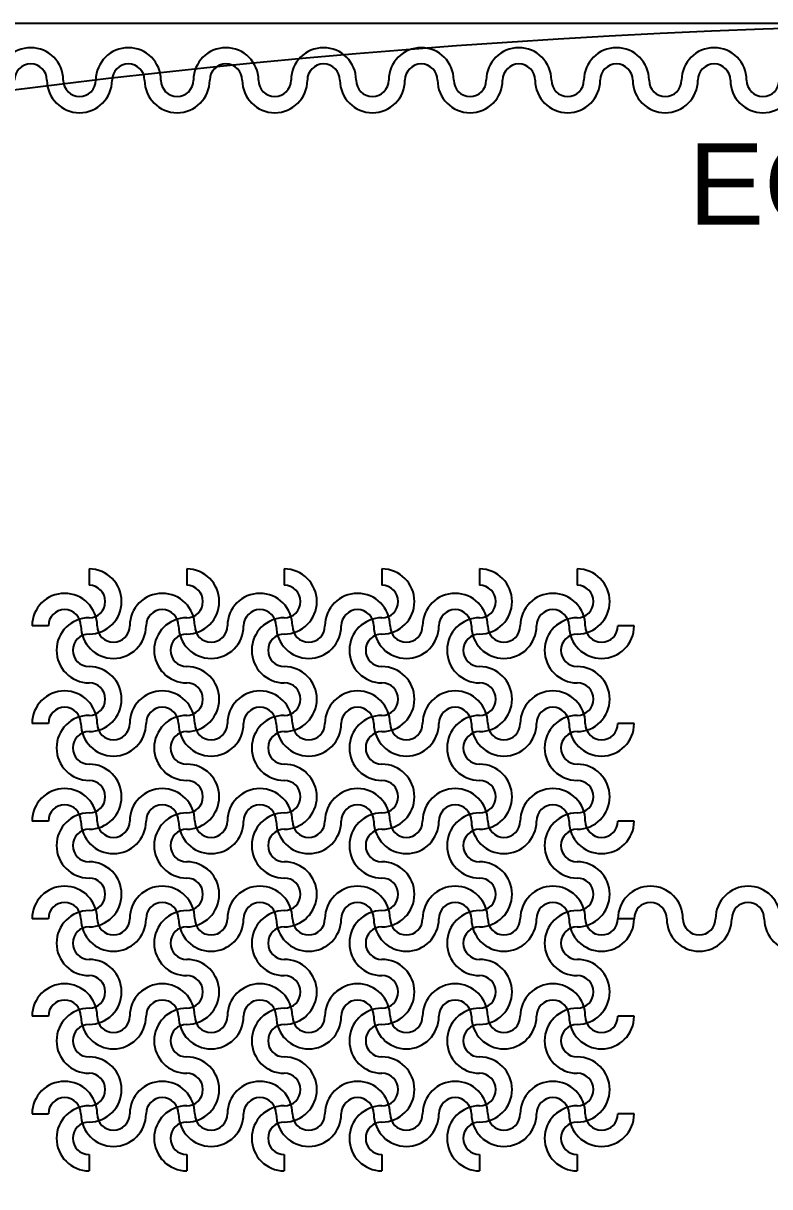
# Model space of a CAD drawing. Header units: millimetres. Extents: x 52779 to 53000, y 16171 to 16272.
# Drawn here: x 52853.39 to 52871.74, y 16237.43 to 16266.04 of the extents above; entities that cross this region are included whole.
import ezdxf

# ---------------------------------------------------------------- set-up
doc = ezdxf.new("R2010")
doc.units = ezdxf.units.MM
doc.header["$MEASUREMENT"] = 0
doc.layers.get('0').update_dxf_attribs({"color": 6})
doc.layers.add('MASK_1', color=255, linetype='Continuous')
doc.styles.get("Standard").update_dxf_attribs({"font": 'Arial.ttf'})

msp = doc.modelspace()

# ---------------------------------------------------------------- linework, layer by layer
msp.add_lwpolyline([(52779.271, 16266.044), (52979.271, 16266.044), (52979.271, 16171.044), (52779.271, 16171.044)], close=True)
msp.add_ellipse((52879.271, 16218.544), major_axis=(100, 0), ratio=0.475)
at = {"layer": 'MASK_1'}
for p, q in [((52855.005, 16252.625), (52855.005, 16252.225)), ((52857.405, 16252.625), (52857.405, 16252.225)), ((52859.805, 16252.625), (52859.805, 16252.225)), ((52862.205, 16252.625), (52862.205, 16252.225)), ((52864.605, 16252.625), (52864.605, 16252.225)), ((52867.005, 16252.625), (52867.005, 16252.225)), ((52854.005, 16251.225), (52853.605, 16251.225)), ((52868.405, 16251.225), (52868.005, 16251.225)), ((52854.005, 16248.825), (52853.605, 16248.825)), ((52868.405, 16248.825), (52868.005, 16248.825)), ((52854.005, 16246.425), (52853.605, 16246.425)), ((52868.405, 16246.425), (52868.005, 16246.425)), ((52854.005, 16244.025), (52853.605, 16244.025)), ((52868.405, 16244.025), (52868.005, 16244.025)), ((52854.005, 16241.625), (52853.605, 16241.625)), ((52868.405, 16241.625), (52868.005, 16241.625)), ((52853.605, 16239.225), (52854.005, 16239.225)), ((52868.405, 16239.225), (52868.005, 16239.225)), ((52855.005, 16238.225), (52855.005, 16237.825)), ((52857.405, 16238.225), (52857.405, 16237.825)), ((52859.805, 16238.225), (52859.805, 16237.825)), ((52862.205, 16238.225), (52862.205, 16237.825)), ((52864.605, 16238.225), (52864.605, 16237.825)), ((52867.005, 16238.225), (52867.005, 16237.825))]:
    msp.add_line(p, q, dxfattribs=at)
for centre, radius, start, end in [((52853.571, 16264.644), 0.8, 0, 180), ((52855.971, 16264.644), 0.8, 0, 180), ((52858.371, 16264.644), 0.8, 0, 180), ((52860.771, 16264.644), 0.8, 0, 180), ((52863.171, 16264.644), 0.8, 0, 180), ((52865.571, 16264.644), 0.8, 0, 180), ((52867.971, 16264.644), 0.8, 0, 180), ((52870.371, 16264.644), 0.8, 0, 180), ((52853.571, 16264.644), 0.4, 0, 180), ((52855.971, 16264.644), 0.4, 0, 180), ((52858.371, 16264.644), 0.4, 0, 180), ((52860.771, 16264.644), 0.4, 0, 180), ((52863.171, 16264.644), 0.4, 0, 180), ((52865.571, 16264.644), 0.4, 0, 180), ((52867.971, 16264.644), 0.4, 0, 180), ((52870.371, 16264.644), 0.4, 0, 180), ((52854.771, 16264.644), 0.8, 180, 0), ((52854.771, 16264.644), 0.4, 180, 0), ((52857.171, 16264.644), 0.8, 180, 0), ((52857.171, 16264.644), 0.4, 180, 0), ((52859.571, 16264.644), 0.8, 180, 0), ((52859.571, 16264.644), 0.4, 180, 0), ((52861.971, 16264.644), 0.8, 180, 0), ((52861.971, 16264.644), 0.4, 180, 0), ((52864.371, 16264.644), 0.8, 180, 0), ((52864.371, 16264.644), 0.4, 180, 0), ((52866.771, 16264.644), 0.8, 180, 0), ((52866.771, 16264.644), 0.4, 180, 0), ((52869.171, 16264.644), 0.8, 180, 0), ((52869.171, 16264.644), 0.4, 180, 0), ((52871.571, 16264.644), 0.8, 180, 0), ((52871.571, 16264.644), 0.4, 180, 0), ((52855.005, 16251.825), 0.8, 270, 90), ((52857.405, 16251.825), 0.8, 270, 90), ((52859.805, 16251.825), 0.8, 270, 90), ((52862.205, 16251.825), 0.8, 270, 90), ((52864.605, 16251.825), 0.8, 270, 90), ((52867.005, 16251.825), 0.8, 270, 90), ((52855.005, 16251.825), 0.4, 270, 90), ((52857.405, 16251.825), 0.4, 270, 90), ((52859.805, 16251.825), 0.4, 270, 90), ((52862.205, 16251.825), 0.4, 270, 90), ((52864.605, 16251.825), 0.4, 270, 90), ((52867.005, 16251.825), 0.4, 270, 90), ((52854.405, 16251.225), 0.8, 0, 180), ((52856.805, 16251.225), 0.8, 0, 180), ((52859.205, 16251.225), 0.8, 0, 180), ((52861.605, 16251.225), 0.8, 0, 180), ((52864.005, 16251.225), 0.8, 0, 180), ((52866.405, 16251.225), 0.8, 0, 180), ((52854.405, 16251.225), 0.4, 0, 180), ((52856.805, 16251.225), 0.4, 0, 180), ((52859.205, 16251.225), 0.4, 0, 180), ((52861.605, 16251.225), 0.4, 0, 180), ((52864.005, 16251.225), 0.4, 0, 180), ((52866.405, 16251.225), 0.4, 0, 180), ((52855.005, 16250.625), 0.8, 90, 270), ((52857.405, 16250.625), 0.8, 90, 270), ((52859.805, 16250.625), 0.8, 90, 270), ((52862.205, 16250.625), 0.8, 90, 270), ((52864.605, 16250.625), 0.8, 90, 270), ((52867.005, 16250.625), 0.8, 90, 270), ((52855.005, 16250.625), 0.4, 90, 270), ((52855.605, 16251.225), 0.8, 180, 0), ((52855.605, 16251.225), 0.4, 180, 0), ((52857.405, 16250.625), 0.4, 90, 270), ((52858.005, 16251.225), 0.8, 180, 0), ((52858.005, 16251.225), 0.4, 180, 0), ((52859.805, 16250.625), 0.4, 90, 270), ((52860.405, 16251.225), 0.8, 180, 0), ((52860.405, 16251.225), 0.4, 180, 0), ((52862.205, 16250.625), 0.4, 90, 270), ((52862.805, 16251.225), 0.8, 180, 0), ((52862.805, 16251.225), 0.4, 180, 0), ((52864.605, 16250.625), 0.4, 90, 270), ((52865.205, 16251.225), 0.8, 180, 0), ((52865.205, 16251.225), 0.4, 180, 0), ((52867.005, 16250.625), 0.4, 90, 270), ((52867.605, 16251.225), 0.8, 180, 0), ((52867.605, 16251.225), 0.4, 180, 0), ((52855.005, 16249.425), 0.8, 270, 90), ((52857.405, 16249.425), 0.8, 270, 90), ((52859.805, 16249.425), 0.8, 270, 90), ((52862.205, 16249.425), 0.8, 270, 90), ((52864.605, 16249.425), 0.8, 270, 90), ((52867.005, 16249.425), 0.8, 270, 90), ((52855.005, 16249.425), 0.4, 270, 90), ((52857.405, 16249.425), 0.4, 270, 90), ((52859.805, 16249.425), 0.4, 270, 90), ((52862.205, 16249.425), 0.4, 270, 90), ((52864.605, 16249.425), 0.4, 270, 90), ((52867.005, 16249.425), 0.4, 270, 90), ((52854.405, 16248.825), 0.8, 0, 180), ((52856.805, 16248.825), 0.8, 0, 180), ((52859.205, 16248.825), 0.8, 0, 180), ((52861.605, 16248.825), 0.8, 0, 180), ((52864.005, 16248.825), 0.8, 0, 180), ((52866.405, 16248.825), 0.8, 0, 180), ((52854.405, 16248.825), 0.4, 0, 180), ((52855.005, 16248.225), 0.8, 90, 270), ((52856.805, 16248.825), 0.4, 0, 180), ((52857.405, 16248.225), 0.8, 90, 270), ((52859.205, 16248.825), 0.4, 0, 180), ((52859.805, 16248.225), 0.8, 90, 270), ((52861.605, 16248.825), 0.4, 0, 180), ((52862.205, 16248.225), 0.8, 90, 270), ((52864.005, 16248.825), 0.4, 0, 180), ((52864.605, 16248.225), 0.8, 90, 270), ((52866.405, 16248.825), 0.4, 0, 180), ((52867.005, 16248.225), 0.8, 90, 270), ((52855.605, 16248.825), 0.8, 180, 0), ((52855.605, 16248.825), 0.4, 180, 0), ((52858.005, 16248.825), 0.8, 180, 0), ((52858.005, 16248.825), 0.4, 180, 0), ((52860.405, 16248.825), 0.8, 180, 0), ((52860.405, 16248.825), 0.4, 180, 0), ((52862.805, 16248.825), 0.8, 180, 0), ((52862.805, 16248.825), 0.4, 180, 0), ((52865.205, 16248.825), 0.8, 180, 0), ((52865.205, 16248.825), 0.4, 180, 0), ((52867.605, 16248.825), 0.8, 180, 0), ((52867.605, 16248.825), 0.4, 180, 0), ((52855.005, 16248.225), 0.4, 90, 270), ((52857.405, 16248.225), 0.4, 90, 270), ((52859.805, 16248.225), 0.4, 90, 270), ((52862.205, 16248.225), 0.4, 90, 270), ((52864.605, 16248.225), 0.4, 90, 270), ((52867.005, 16248.225), 0.4, 90, 270), ((52855.005, 16247.025), 0.8, 270, 90), ((52857.405, 16247.025), 0.8, 270, 90), ((52859.805, 16247.025), 0.8, 270, 90), ((52862.205, 16247.025), 0.8, 270, 90), ((52864.605, 16247.025), 0.8, 270, 90), ((52867.005, 16247.025), 0.8, 270, 90), ((52854.405, 16246.425), 0.8, 0, 180), ((52855.005, 16247.025), 0.4, 270, 90), ((52856.805, 16246.425), 0.8, 0, 180), ((52857.405, 16247.025), 0.4, 270, 90), ((52859.205, 16246.425), 0.8, 0, 180), ((52859.805, 16247.025), 0.4, 270, 90), ((52861.605, 16246.425), 0.8, 0, 180), ((52862.205, 16247.025), 0.4, 270, 90), ((52864.005, 16246.425), 0.8, 0, 180), ((52864.605, 16247.025), 0.4, 270, 90), ((52866.405, 16246.425), 0.8, 0, 180), ((52867.005, 16247.025), 0.4, 270, 90), ((52854.405, 16246.425), 0.4, 0, 180), ((52856.805, 16246.425), 0.4, 0, 180), ((52859.205, 16246.425), 0.4, 0, 180), ((52861.605, 16246.425), 0.4, 0, 180), ((52864.005, 16246.425), 0.4, 0, 180), ((52866.405, 16246.425), 0.4, 0, 180), ((52855.005, 16245.825), 0.8, 90, 270), ((52855.605, 16246.425), 0.8, 180, 0), ((52855.605, 16246.425), 0.4, 180, 0), ((52857.405, 16245.825), 0.8, 90, 270), ((52858.005, 16246.425), 0.8, 180, 0), ((52858.005, 16246.425), 0.4, 180, 0), ((52859.805, 16245.825), 0.8, 90, 270), ((52860.405, 16246.425), 0.8, 180, 0), ((52860.405, 16246.425), 0.4, 180, 0), ((52862.205, 16245.825), 0.8, 90, 270), ((52862.805, 16246.425), 0.8, 180, 0), ((52862.805, 16246.425), 0.4, 180, 0), ((52864.605, 16245.825), 0.8, 90, 270), ((52865.205, 16246.425), 0.8, 180, 0), ((52865.205, 16246.425), 0.4, 180, 0), ((52867.005, 16245.825), 0.8, 90, 270), ((52867.605, 16246.425), 0.8, 180, 0), ((52867.605, 16246.425), 0.4, 180, 0), ((52855.005, 16245.825), 0.4, 90, 270), ((52857.405, 16245.825), 0.4, 90, 270), ((52859.805, 16245.825), 0.4, 90, 270), ((52862.205, 16245.825), 0.4, 90, 270), ((52864.605, 16245.825), 0.4, 90, 270), ((52867.005, 16245.825), 0.4, 90, 270), ((52855.005, 16244.625), 0.8, 270, 90), ((52857.405, 16244.625), 0.8, 270, 90), ((52859.805, 16244.625), 0.8, 270, 90), ((52862.205, 16244.625), 0.8, 270, 90), ((52864.605, 16244.625), 0.8, 270, 90), ((52867.005, 16244.625), 0.8, 270, 90), ((52855.005, 16244.625), 0.4, 270, 90), ((52857.405, 16244.625), 0.4, 270, 90), ((52859.805, 16244.625), 0.4, 270, 90), ((52862.205, 16244.625), 0.4, 270, 90), ((52864.605, 16244.625), 0.4, 270, 90), ((52867.005, 16244.625), 0.4, 270, 90), ((52854.405, 16244.025), 0.8, 0, 180), ((52856.805, 16244.025), 0.8, 0, 180), ((52859.205, 16244.025), 0.8, 0, 180), ((52861.605, 16244.025), 0.8, 0, 180), ((52864.005, 16244.025), 0.8, 0, 180), ((52866.405, 16244.025), 0.8, 0, 180), ((52868.805, 16244.025), 0.8, 0, 180), ((52871.205, 16244.025), 0.8, 0, 180), ((52854.405, 16244.025), 0.4, 0, 180), ((52856.805, 16244.025), 0.4, 0, 180), ((52859.205, 16244.025), 0.4, 0, 180), ((52861.605, 16244.025), 0.4, 0, 180), ((52864.005, 16244.025), 0.4, 0, 180), ((52866.405, 16244.025), 0.4, 0, 180), ((52868.805, 16244.025), 0.4, 0, 180), ((52871.205, 16244.025), 0.4, 0, 180), ((52855.005, 16243.425), 0.8, 90, 270), ((52857.405, 16243.425), 0.8, 90, 270), ((52859.805, 16243.425), 0.8, 90, 270), ((52862.205, 16243.425), 0.8, 90, 270), ((52864.605, 16243.425), 0.8, 90, 270), ((52867.005, 16243.425), 0.8, 90, 270), ((52855.005, 16243.425), 0.4, 90, 270), ((52855.605, 16244.025), 0.8, 180, 0), ((52855.605, 16244.025), 0.4, 180, 0), ((52857.405, 16243.425), 0.4, 90, 270), ((52858.005, 16244.025), 0.8, 180, 0), ((52858.005, 16244.025), 0.4, 180, 0), ((52859.805, 16243.425), 0.4, 90, 270), ((52860.405, 16244.025), 0.8, 180, 0), ((52860.405, 16244.025), 0.4, 180, 0), ((52862.205, 16243.425), 0.4, 90, 270), ((52862.805, 16244.025), 0.8, 180, 0), ((52862.805, 16244.025), 0.4, 180, 0), ((52864.605, 16243.425), 0.4, 90, 270), ((52865.205, 16244.025), 0.8, 180, 0), ((52865.205, 16244.025), 0.4, 180, 0), ((52867.005, 16243.425), 0.4, 90, 270), ((52867.605, 16244.025), 0.8, 180, 0), ((52867.605, 16244.025), 0.4, 180, 0), ((52870.005, 16244.025), 0.8, 180, 0), ((52870.005, 16244.025), 0.4, 180, 0), ((52872.405, 16244.025), 0.8, 180, 0), ((52855.005, 16242.225), 0.8, 270, 90), ((52857.405, 16242.225), 0.8, 270, 90), ((52859.805, 16242.225), 0.8, 270, 90), ((52862.205, 16242.225), 0.8, 270, 90), ((52864.605, 16242.225), 0.8, 270, 90), ((52867.005, 16242.225), 0.8, 270, 90), ((52854.405, 16241.625), 0.8, 0, 180), ((52855.005, 16242.225), 0.4, 270, 90), ((52856.805, 16241.625), 0.8, 0, 180), ((52857.405, 16242.225), 0.4, 270, 90), ((52859.205, 16241.625), 0.8, 0, 180), ((52859.805, 16242.225), 0.4, 270, 90), ((52861.605, 16241.625), 0.8, 0, 180), ((52862.205, 16242.225), 0.4, 270, 90), ((52864.005, 16241.625), 0.8, 0, 180), ((52864.605, 16242.225), 0.4, 270, 90), ((52866.405, 16241.625), 0.8, 0, 180), ((52867.005, 16242.225), 0.4, 270, 90), ((52854.405, 16241.625), 0.4, 0, 180), ((52855.005, 16241.025), 0.8, 90, 270), ((52856.805, 16241.625), 0.4, 0, 180), ((52857.405, 16241.025), 0.8, 90, 270), ((52859.205, 16241.625), 0.4, 0, 180), ((52859.805, 16241.025), 0.8, 90, 270), ((52861.605, 16241.625), 0.4, 0, 180), ((52862.205, 16241.025), 0.8, 90, 270), ((52864.005, 16241.625), 0.4, 0, 180), ((52864.605, 16241.025), 0.8, 90, 270), ((52866.405, 16241.625), 0.4, 0, 180), ((52867.005, 16241.025), 0.8, 90, 270), ((52855.605, 16241.625), 0.8, 180, 0), ((52855.605, 16241.625), 0.4, 180, 0), ((52858.005, 16241.625), 0.8, 180, 0), ((52858.005, 16241.625), 0.4, 180, 0), ((52860.405, 16241.625), 0.8, 180, 0), ((52860.405, 16241.625), 0.4, 180, 0), ((52862.805, 16241.625), 0.8, 180, 0), ((52862.805, 16241.625), 0.4, 180, 0), ((52865.205, 16241.625), 0.8, 180, 0), ((52865.205, 16241.625), 0.4, 180, 0), ((52867.605, 16241.625), 0.8, 180, 0), ((52867.605, 16241.625), 0.4, 180, 0), ((52855.005, 16241.025), 0.4, 90, 270), ((52857.405, 16241.025), 0.4, 90, 270), ((52859.805, 16241.025), 0.4, 90, 270), ((52862.205, 16241.025), 0.4, 90, 270), ((52864.605, 16241.025), 0.4, 90, 270), ((52867.005, 16241.025), 0.4, 90, 270), ((52855.005, 16239.825), 0.8, 270, 90), ((52857.405, 16239.825), 0.8, 270, 90), ((52859.805, 16239.825), 0.8, 270, 90), ((52862.205, 16239.825), 0.8, 270, 90), ((52864.605, 16239.825), 0.8, 270, 90), ((52867.005, 16239.825), 0.8, 270, 90), ((52855.005, 16239.825), 0.4, 270, 90), ((52857.405, 16239.825), 0.4, 270, 90), ((52859.805, 16239.825), 0.4, 270, 90), ((52862.205, 16239.825), 0.4, 270, 90), ((52864.605, 16239.825), 0.4, 270, 90), ((52867.005, 16239.825), 0.4, 270, 90), ((52854.405, 16239.225), 0.8, 0, 180), ((52856.805, 16239.225), 0.8, 0, 180), ((52859.205, 16239.225), 0.8, 0, 180), ((52861.605, 16239.225), 0.8, 0, 180), ((52864.005, 16239.225), 0.8, 0, 180), ((52866.405, 16239.225), 0.8, 0, 180), ((52854.405, 16239.225), 0.4, 0, 180), ((52856.805, 16239.225), 0.4, 0, 180), ((52859.205, 16239.225), 0.4, 0, 180), ((52861.605, 16239.225), 0.4, 0, 180), ((52864.005, 16239.225), 0.4, 0, 180), ((52866.405, 16239.225), 0.4, 0, 180), ((52855.005, 16238.625), 0.8, 90, 270), ((52855.605, 16239.225), 0.8, 180, 0), ((52855.605, 16239.225), 0.4, 180, 0), ((52857.405, 16238.625), 0.8, 90, 270), ((52858.005, 16239.225), 0.8, 180, 0), ((52858.005, 16239.225), 0.4, 180, 0), ((52859.805, 16238.625), 0.8, 90, 270), ((52860.405, 16239.225), 0.8, 180, 0), ((52860.405, 16239.225), 0.4, 180, 0), ((52862.205, 16238.625), 0.8, 90, 270), ((52862.805, 16239.225), 0.8, 180, 0), ((52862.805, 16239.225), 0.4, 180, 0), ((52864.605, 16238.625), 0.8, 90, 270), ((52865.205, 16239.225), 0.8, 180, 0), ((52865.205, 16239.225), 0.4, 180, 0), ((52867.005, 16238.625), 0.8, 90, 270), ((52867.605, 16239.225), 0.8, 180, 0), ((52867.605, 16239.225), 0.4, 180, 0), ((52855.005, 16238.625), 0.4, 90, 270), ((52857.405, 16238.625), 0.4, 90, 270), ((52859.805, 16238.625), 0.4, 90, 270), ((52862.205, 16238.625), 0.4, 90, 270), ((52864.605, 16238.625), 0.4, 90, 270), ((52867.005, 16238.625), 0.4, 90, 270)]:
    msp.add_arc(centre, radius, start, end, dxfattribs=at)

# ---------------------------------------------------------------- texts
at = {"insert": (52869.741, 16263.089), "char_height": 2, "attachment_point": 1}
msp.add_mtext_dynamic_manual_height_columns('EOG Reference', width=22.47849, gutter_width=500, heights=[0], dxfattribs=at)

doc.saveas('drawing.dxf')
